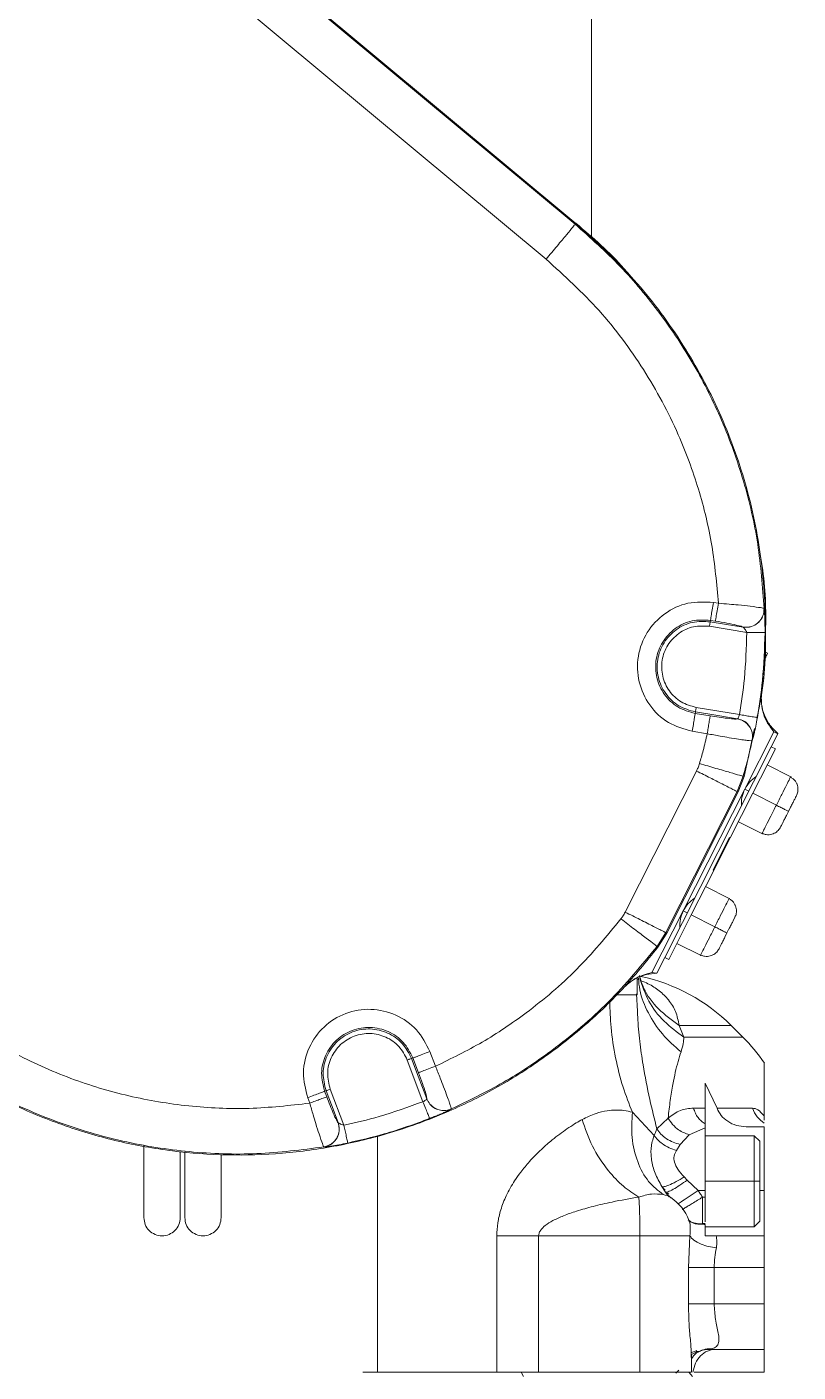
# Model space of a CAD drawing. Header units: millimetres. Extents: x 169 to 14583, y -399 to 10804.
# Drawn here: x 3087.2 to 3172, y 2599 to 2747 of the extents above; entities that cross this region are included whole.
import ezdxf

# ---------------------------------------------------------------- set-up
doc = ezdxf.new("R2010")
doc.units = ezdxf.units.MM
doc.header["$LTSCALE"] = 35

msp = doc.modelspace()

# ---------------------------------------------------------------- linework, layer by layer
at = {"color": 7, "linetype": 'Continuous', "lineweight": 18}
for p, q in [((3149.313, 2723.768), (3149.313, 2838.564)), ((3012.37, 2838.087), (3147.585, 2725.384)), ((3104.676, 2760.991), (3147.507, 2725.291)), ((3102.082, 2756.647), (3144.307, 2721.452)), ((3147.585, 2725.384), (3147.507, 2725.291)), ((3162.711, 2683.671), (3163.255, 2683.582)), ((3168.289, 2682.992), (3168.321, 2682.76)), ((3162.388, 2681.7), (3162.362, 2681.538)), ((3162.931, 2681.611), (3162.388, 2681.7)), ((3166.39, 2680.371), (3162.281, 2681.045)), ((3168.678, 2678.084), (3168.296, 2678.277)), ((3167.982, 2673.029), (3167.983, 2673.228)), ((3160.736, 2671.621), (3160.709, 2671.459)), ((3160.709, 2671.459), (3162.355, 2671.189)), ((3165.578, 2671.333), (3160.817, 2672.113)), ((3162.032, 2669.218), (3160.386, 2669.488)), ((3167.238, 2669.785), (3166.094, 2664.499)), ((3166.154, 2663.113), (3169.356, 2669.447)), ((3167.285, 2669.639), (3167.293, 2669.679)), ((3169.356, 2669.447), (3169.79, 2669.199)), ((3169.081, 2667.796), (3169.79, 2669.199)), ((3157.354, 2644.591), (3169.081, 2667.796)), ((3167.047, 2662.662), (3169.528, 2667.571)), ((3169.081, 2667.796), (3169.528, 2667.571)), ((3160.857, 2665.118), (3153.009, 2649.59)), ((3171.214, 2664.478), (3168.626, 2665.786)), ((3165.978, 2664.533), (3165.318, 2662.864)), ((3166.094, 2664.499), (3165.426, 2662.809)), ((3165.978, 2664.533), (3166.094, 2664.499)), ((3165.318, 2662.864), (3157.47, 2647.335)), ((3165.426, 2662.809), (3157.577, 2647.28)), ((3159.389, 2649.726), (3166.154, 2663.113)), ((3164.566, 2657.753), (3167.047, 2662.662)), ((3165.426, 2662.809), (3165.318, 2662.864)), ((3166.601, 2662.888), (3166.154, 2663.113)), ((3169.635, 2661.354), (3167.047, 2662.662)), ((3170.971, 2660.679), (3170.741, 2660.235)), ((3170.741, 2660.235), (3170.971, 2660.679)), ((3170.971, 2660.679), (3171.192, 2661.128)), ((3171.192, 2661.128), (3171.199, 2661.124)), ((3165.468, 2659.538), (3168.056, 2658.23)), ((3170.1, 2658.949), (3170.297, 2659.339)), ((3170.748, 2660.231), (3170.741, 2660.235)), ((3162.673, 2654.229), (3164.477, 2657.798)), ((3164.566, 2657.753), (3162.762, 2654.183)), ((3164.477, 2657.798), (3164.566, 2657.753)), ((3160.281, 2649.275), (3162.762, 2654.183)), ((3162.762, 2654.183), (3162.673, 2654.229)), ((3164.448, 2651.09), (3161.86, 2652.398)), ((3155.953, 2642.928), (3159.389, 2649.726)), ((3157.8, 2644.366), (3160.281, 2649.275)), ((3159.389, 2649.726), (3159.835, 2649.5)), ((3160.281, 2649.275), (3162.869, 2647.967)), ((3164.885, 2648.629), (3165.081, 2649.018)), ((3157.47, 2647.335), (3156.517, 2645.813)), ((3157.577, 2647.28), (3156.613, 2645.74)), ((3157.577, 2647.28), (3157.47, 2647.335)), ((3164.205, 2647.292), (3163.975, 2646.848)), ((3163.975, 2646.848), (3164.205, 2647.292)), ((3164.205, 2647.292), (3164.426, 2647.74)), ((3164.426, 2647.74), (3164.434, 2647.736)), ((3156.613, 2645.74), (3156.517, 2645.813)), ((3158.702, 2646.151), (3161.291, 2644.843)), ((3163.982, 2646.844), (3163.975, 2646.848)), ((3156.493, 2642.887), (3157.354, 2644.591)), ((3157.8, 2644.366), (3157.354, 2644.591)), ((3155.953, 2642.928), (3156.493, 2642.887)), ((3152.707, 2641.125), (3152.907, 2641.318)), ((3154.313, 2642.36), (3154.313, 2640.491)), ((3154.331, 2642.207), (3154.432, 2642.164)), ((3154.221, 2640.491), (3154.313, 2640.491)), ((3154.354, 2638.693), (3154.268, 2640.577)), ((3159.454, 2635.821), (3158.933, 2637.106)), ((3165.955, 2635.821), (3164.663, 2637.113)), ((3131.526, 2634.243), (3132.138, 2632.624)), ((3130.766, 2628.725), (3129.037, 2633.303)), ((3129.658, 2633.537), (3129.504, 2633.479)), ((3130.269, 2631.918), (3129.658, 2633.537)), ((3120.103, 2629.929), (3119.949, 2629.871)), ((3119.949, 2629.871), (3120.178, 2629.266)), ((3122.072, 2626.127), (3120.57, 2630.105)), ((3163.112, 2628.013), (3161.813, 2630.751)), ((3161.813, 2630.751), (3161.813, 2628.013)), ((3118.309, 2628.56), (3118.081, 2629.165)), ((3131.492, 2626.862), (3131.473, 2626.911)), ((3156.181, 2625.001), (3153.794, 2627.561)), ((3157.737, 2626.928), (3156.485, 2625.738)), ((3125.766, 2598.964), (3125.766, 2624.944)), ((3159.051, 2624.019), (3160.052, 2625.09)), ((3160.052, 2625.09), (3161.813, 2625.848)), ((3161.813, 2626.269), (3161.813, 2625.848)), ((3167.245, 2624.964), (3161.813, 2624.964)), ((3168.313, 2625.964), (3166.311, 2625.964)), ((3167.813, 2624.363), (3167.209, 2624.967)), ((3168.313, 2618.964), (3168.313, 2625.964)), ((3100.063, 2623.873), (3100.063, 2615.964)), ((3159.051, 2624.019), (3158.639, 2623.37)), ((3104.063, 2615.964), (3104.063, 2623.247)), ((3104.563, 2623.211), (3104.563, 2615.964)), ((3108.563, 2615.964), (3108.563, 2622.897)), ((3157.047, 2619.375), (3157.456, 2618.771)), ((3157.047, 2619.375), (3157.408, 2618.972)), ((3159.835, 2620.096), (3159.486, 2620.443)), ((3161.02, 2618.964), (3159.835, 2620.096)), ((3167.213, 2619.964), (3161.813, 2619.964)), ((3167.813, 2619.964), (3167.213, 2619.964)), ((3157.456, 2618.771), (3157.843, 2618.259)), ((3157.818, 2618.292), (3157.456, 2618.771)), ((3158.032, 2618.16), (3157.517, 2618.627)), ((3157.642, 2618.711), (3157.796, 2618.539)), ((3161.813, 2618.964), (3161.02, 2618.964)), ((3161.813, 2618.21), (3161.509, 2618.21)), ((3161.813, 2618.21), (3161.813, 2618.964)), ((3168.313, 2618.964), (3167.813, 2618.964)), ((3161.509, 2615.305), (3161.813, 2615.305)), ((3161.813, 2614.964), (3167.245, 2614.964)), ((3167.209, 2614.96), (3167.813, 2615.564)), ((3138.887, 2613.964), (3138.887, 2598.964)), ((3143.485, 2613.964), (3143.485, 2598.964)), ((3143.485, 2613.964), (3154.627, 2613.964)), ((3154.627, 2598.964), (3154.627, 2613.964)), ((3160.132, 2613.964), (3159.97, 2610.464)), ((3168.313, 2613.964), (3163.003, 2613.964)), ((3159.97, 2610.464), (3159.97, 2606.464)), ((3162.798, 2606.464), (3162.798, 2610.464)), ((3168.313, 2610.464), (3162.798, 2610.464)), ((3168.313, 2606.464), (3168.313, 2610.464)), ((3168.313, 2606.464), (3162.798, 2606.464)), ((3160.359, 2600.925), (3160.959, 2601.228)), ((3161.48, 2601.383), (3162.007, 2601.464)), ((3161.982, 2601.464), (3161.738, 2601.464)), ((3162.427, 2601.512), (3162.007, 2601.464)), ((3168.313, 2601.464), (3162.007, 2601.464)), ((3160.295, 2600.164), (3160.275, 2600.938)), ((3160.295, 2598.964), (3160.295, 2600.938)), ((3125.766, 2598.964), (3124.137, 2598.964)), ((3141.554, 2598.964), (3141.832, 2598.464)), ((3143.485, 2598.964), (3154.627, 2598.964)), ((3158.596, 2598.864), (3158.898, 2599.165))]:
    msp.add_line(p, q, dxfattribs=at)
at = {"color": 7, "linetype": 'Continuous', "lineweight": 18, "flags": 128}
for points in [[(3168.283, 2683.004), (3168.287, 2682.997), (3168.289, 2682.992)], [(3165.968, 2680.946), (3163.949, 2681.278), (3162.362, 2681.538)], [(3165.962, 2680.959), (3165.966, 2680.952), (3165.968, 2680.946)], [(3165.36, 2670.862), (3162.771, 2671.287), (3160.736, 2671.621)], [(3165.36, 2670.862), (3165.356, 2670.857), (3165.352, 2670.852)], [(3166.99, 2668.464), (3166.986, 2668.458), (3166.982, 2668.453)], [(3131.182, 2629.036), (3130.243, 2631.524), (3129.504, 2633.479)], [(3121.427, 2626.421), (3120.686, 2628.385), (3120.103, 2629.929)], [(3131.191, 2629.045), (3131.186, 2629.04), (3131.182, 2629.036)], [(3133.868, 2627.922), (3133.863, 2627.917), (3133.859, 2627.913)], [(3121.427, 2626.421), (3121.42, 2626.423), (3121.414, 2626.425)], [(3119.885, 2623.743), (3119.877, 2623.745), (3119.871, 2623.747)], [(3160.884, 2601.339), (3160.707, 2601.281), (3160.245, 2601.066)], [(3160.009, 2598.964), (3160.242, 2598.684), (3160.425, 2598.464)]]:
    msp.add_lwpolyline(points, dxfattribs=at)
at = {"color": 7, "linetype": 'Continuous', "lineweight": 18}
for centre, radius, start, end in [((3170.537, 2663.139), 1.5, 59.36602, 63.18857), ((3168.733, 2659.569), 1.5, 243.18857, 247.01112), ((3163.771, 2649.752), 1.5, 59.36602, 63.18857), ((3161.967, 2646.182), 1.5, 243.18857, 247.01112), ((3150.529, 2622.964), 20, 45, 77.89717), ((3151.813, 2621.679), 20, 34.37377, 45), ((3155.313, 2613.964), 5, 19.97853, 57.17869)]:
    msp.add_arc(centre, radius, start, end, dxfattribs=at)
for points in [[(3147.507, 2725.291), (3147.45, 2725.223), (3147.336, 2725.085), (3146.592, 2724.192), (3145.545, 2722.937), (3144.72, 2721.947), (3144.307, 2721.452)], [(3160.709, 2671.459), (3160.052, 2671.645), (3158.736, 2672.019), (3157.226, 2673.483), (3156.365, 2675.362), (3156.295, 2677.441), (3157.025, 2679.388), (3158.441, 2680.894), (3160.34, 2681.798), (3161.705, 2681.733), (3162.388, 2681.7)], [(3168.389, 2680.354), (3168.354, 2680.355), (3168.282, 2680.355), (3167.817, 2680.359), (3167.163, 2680.365), (3166.648, 2680.369), (3166.39, 2680.371)], [(3160.386, 2669.488), (3160.427, 2669.738), (3160.509, 2670.238), (3160.614, 2670.876), (3160.689, 2671.336), (3160.702, 2671.418), (3160.709, 2671.459)], [(3161.183, 2665.942), (3161.801, 2665.76), (3163.037, 2665.397), (3164.606, 2664.937), (3165.721, 2664.609), (3165.892, 2664.559), (3165.978, 2664.533)], [(3171.214, 2664.478), (3171.19, 2664.431), (3171.143, 2664.337), (3170.778, 2663.615), (3170.256, 2662.582), (3169.842, 2661.763), (3169.635, 2661.354)], [(3169.635, 2661.354), (3169.428, 2660.945), (3169.015, 2660.126), (3168.493, 2659.094), (3168.128, 2658.371), (3168.08, 2658.277), (3168.056, 2658.23)], [(3169.635, 2661.354), (3169.803, 2661.269), (3170.139, 2661.099), (3170.569, 2660.882), (3170.882, 2660.724), (3170.941, 2660.694), (3170.971, 2660.679)], [(3162.869, 2647.967), (3163.076, 2648.376), (3163.49, 2649.195), (3164.012, 2650.227), (3164.377, 2650.949), (3164.424, 2651.043), (3164.448, 2651.09)], [(3156.517, 2645.813), (3156.446, 2645.867), (3156.304, 2645.975), (3155.379, 2646.679), (3154.077, 2647.669), (3153.052, 2648.449), (3152.539, 2648.839)], [(3161.291, 2644.843), (3161.314, 2644.89), (3161.362, 2644.984), (3161.727, 2645.706), (3162.249, 2646.739), (3162.662, 2647.557), (3162.869, 2647.967)], [(3164.205, 2647.292), (3164.175, 2647.306), (3164.116, 2647.336), (3163.803, 2647.495), (3163.373, 2647.712), (3163.037, 2647.882), (3162.869, 2647.967)], [(3156.613, 2645.74), (3155.341, 2644.167), (3152.796, 2641.023), (3148.38, 2636.844), (3143.586, 2633.119), (3138.421, 2629.922), (3132.952, 2627.281), (3127.237, 2625.225), (3121.338, 2623.777), (3115.32, 2622.953), (3109.25, 2622.762), (3103.192, 2623.205), (3097.214, 2624.279), (3091.381, 2625.971), (3085.755, 2628.261), (3080.407, 2631.135), (3075.356, 2634.518), (3072.322, 2637.194), (3070.805, 2638.532)], [(3119.949, 2629.871), (3119.782, 2630.533), (3119.449, 2631.859), (3119.961, 2633.899), (3121.158, 2635.585), (3122.923, 2636.684), (3124.974, 2637.026), (3126.987, 2636.552), (3128.719, 2635.36), (3129.345, 2634.145), (3129.658, 2633.537)], [(3118.081, 2629.165), (3118.318, 2629.254), (3118.792, 2629.433), (3119.397, 2629.662), (3119.834, 2629.827), (3119.911, 2629.856), (3119.949, 2629.871)], [(3160.522, 2628.013), (3160.584, 2627.829), (3160.708, 2627.46), (3161.008, 2626.976), (3161.373, 2626.561), (3161.666, 2626.366), (3161.813, 2626.269)], [(3167.018, 2628.013), (3166.449, 2628.013), (3165.311, 2628.013), (3163.845, 2628.013), (3163.112, 2628.013)], [(3168.313, 2626.35), (3168.024, 2626.563), (3167.446, 2626.99), (3167.16, 2627.672), (3167.018, 2628.013)], [(3161.509, 2615.305), (3161.509, 2615.418), (3161.509, 2615.644), (3161.509, 2616.343), (3161.509, 2617.22), (3161.509, 2617.88), (3161.509, 2618.21)], [(3160.46, 2598.964), (3160.538, 2599.304), (3160.694, 2599.984), (3161.279, 2600.797), (3162.043, 2601.356), (3162.627, 2601.428), (3162.919, 2601.464)], [(3138.887, 2598.964), (3136.781, 2598.964), (3132.57, 2598.964), (3128.034, 2598.964), (3125.766, 2598.964)]]:
    msp.add_open_spline(points, degree=3, dxfattribs=at)
for points, knots in [([(3147.507, 2725.291), (3149.198, 2723.782), (3152.578, 2720.765), (3156.933, 2715.524), (3160.683, 2709.851), (3163.785, 2703.67), (3166.146, 2697.061), (3167.765, 2690.107), (3168.11, 2685.372), (3168.283, 2683.004)], [0, 0, 0, 0, 0.1400035, 0.2800069, 0.4200104, 0.5600138, 0.7066759, 0.8533379, 1, 1, 1, 1]), ([(3147.585, 2725.384), (3149.665, 2723.497), (3153.826, 2719.722), (3158.945, 2712.989), (3163.102, 2705.648), (3166.128, 2697.767), (3168.013, 2689.53), (3168.585, 2681.128), (3168.383, 2674.855), (3167.621, 2671.521), (3167.484, 2670.922)], [0, 0, 0, 0, 0.1385253, 0.27705059, 0.41557589, 0.55410118, 0.69262648, 0.83115177, 0.96967707, 1, 1, 1, 1]), ([(3153.343, 2719.829), (3153.186, 2720.022), (3151.502, 2722.094), (3149.452, 2723.825), (3147.593, 2725.395)], [0, 0, 0, 0, 0.0932094, 1, 1, 1, 1]), ([(3144.307, 2721.452), (3146.311, 2719.623), (3150.32, 2715.964), (3155.179, 2709.394), (3158.773, 2702.73), (3161.172, 2696.176), (3162.698, 2689.951), (3163.069, 2685.705), (3163.255, 2683.582)], [0, 0, 0, 0, 0.18663376, 0.37327436, 0.55990608, 0.70660311, 0.85330443, 1, 1, 1, 1]), ([(3168.011, 2673.651), (3168.208, 2676.063), (3168.6, 2680.876), (3168.413, 2686.043), (3167.891, 2688.699), (3167.834, 2688.989)], [0, 0, 0, 0, 0.4720872, 0.9423301, 1, 1, 1, 1]), ([(3160.386, 2669.488), (3159.475, 2669.747), (3157.654, 2670.265), (3155.562, 2672.291), (3154.37, 2674.894), (3154.272, 2677.772), (3155.284, 2680.469), (3157.245, 2682.554), (3159.874, 2683.807), (3161.765, 2683.716), (3162.711, 2683.671)], [0, 0, 0, 0, 0.1250107, 0.2499991, 0.3749978, 0.4999963, 0.6249936, 0.7499936, 0.8749441, 1, 1, 1, 1]), ([(3162.711, 2683.671), (3162.666, 2683.391), (3162.574, 2682.831), (3162.469, 2682.194), (3162.405, 2681.798), (3162.394, 2681.733), (3162.388, 2681.7)], [0, 0, 0, 0, 0.27964384, 0.55928783, 0.77964414, 1, 1, 1, 1]), ([(3163.255, 2683.582), (3163.208, 2683.3), (3163.114, 2682.725), (3163.008, 2682.078), (3162.946, 2681.7), (3162.936, 2681.639), (3162.931, 2681.611)], [0, 0, 0, 0, 0.2811991, 0.5750048, 0.7974723, 1, 1, 1, 1]), ([(3163.255, 2683.582), (3163.655, 2683.549), (3164.406, 2683.487), (3165.633, 2683.375), (3166.925, 2683.235), (3168.024, 2683.091), (3168.199, 2683.032), (3168.283, 2683.004)], [0, 0, 0, 0, 0.1556181, 0.2915614, 0.5035272, 0.7614661, 1, 1, 1, 1]), ([(3168.283, 2683.004), (3168.272, 2682.799), (3168.249, 2682.369), (3167.949, 2681.757), (3167.429, 2681.237), (3166.722, 2680.918), (3166.207, 2680.945), (3165.962, 2680.959)], [0, 0, 0, 0, 0.1741068, 0.36537497, 0.56456507, 0.79310934, 1, 1, 1, 1]), ([(3168.289, 2682.992), (3168.278, 2682.787), (3168.255, 2682.356), (3167.955, 2681.745), (3167.435, 2681.225), (3166.728, 2680.905), (3166.213, 2680.933), (3165.968, 2680.946)], [0, 0, 0, 0, 0.1741096, 0.3653764, 0.5645632, 0.7931055, 1, 1, 1, 1]), ([(3168.321, 2682.76), (3168.333, 2682.59), (3168.359, 2682.242), (3168.39, 2681.363), (3168.389, 2680.693), (3168.389, 2680.354)], [0, 0, 0, 0, 0.3211209, 0.6564823, 1, 1, 1, 1]), ([(3160.736, 2671.621), (3160.099, 2671.801), (3158.825, 2672.163), (3157.363, 2673.581), (3156.529, 2675.401), (3156.461, 2677.413), (3157.168, 2679.299), (3158.54, 2680.757), (3160.378, 2681.633), (3161.701, 2681.57), (3162.362, 2681.538)], [0, 0, 0, 0, 0.125, 0.25, 0.3750001, 0.5, 0.6249999, 0.75, 0.875, 1, 1, 1, 1]), ([(3162.362, 2681.538), (3162.36, 2681.525), (3162.356, 2681.501), (3162.334, 2681.369), (3162.308, 2681.21), (3162.29, 2681.1), (3162.281, 2681.045)], [0, 0, 0, 0, 0.2796418, 0.5592872, 0.7796436, 1, 1, 1, 1]), ([(3162.931, 2681.611), (3163.366, 2681.537), (3164.235, 2681.388), (3165.221, 2681.186), (3165.829, 2681.035), (3165.918, 2680.984), (3165.962, 2680.959)], [0, 0, 0, 0, 0.2805447, 0.5605812, 0.7805721, 1, 1, 1, 1]), ([(3162.281, 2681.045), (3161.685, 2681.073), (3160.495, 2681.13), (3158.838, 2680.342), (3157.604, 2679.028), (3156.966, 2677.331), (3157.029, 2675.518), (3157.778, 2673.879), (3159.096, 2672.603), (3160.243, 2672.276), (3160.817, 2672.113)], [0, 0, 0, 0, 0.1250138, 0.2499976, 0.3749934, 0.4999935, 0.6249893, 0.7499895, 0.8749111, 1, 1, 1, 1]), ([(3166.39, 2680.371), (3166.337, 2678.675), (3166.242, 2675.645), (3165.781, 2672.65), (3165.578, 2671.333)], [0, 0, 0, 0, 0.5599676, 1, 1, 1, 1]), ([(3165.968, 2680.946), (3165.981, 2680.937), (3166.006, 2680.918), (3166.081, 2680.834), (3166.175, 2680.713), (3166.284, 2680.557), (3166.355, 2680.433), (3166.39, 2680.371)], [0, 0, 0, 0, 0.16458632, 0.34333587, 0.53500194, 0.76878802, 1, 1, 1, 1]), ([(3168.389, 2680.354), (3168.334, 2678.597), (3168.237, 2675.459), (3167.758, 2672.358), (3167.548, 2670.993)], [0, 0, 0, 0, 0.5599675, 1, 1, 1, 1]), ([(3168.671, 2678.069), (3168.671, 2678.07), (3168.7, 2678.127), (3168.612, 2677.952), (3168.419, 2677.57), (3168.323, 2677.381)], [0, 0, 0, 0, 0.0006438, 0.5053258, 1, 1, 1, 1]), ([(3169.356, 2669.447), (3169.113, 2669.753), (3168.635, 2670.357), (3168.185, 2671.418), (3167.942, 2672.529), (3167.988, 2673.277), (3168.011, 2673.651)], [0, 0, 0, 0, 0.2567113, 0.5068201, 0.753544, 1, 1, 1, 1]), ([(3169.812, 2669.241), (3169.51, 2669.526), (3168.898, 2670.104), (3168.302, 2671.233), (3167.995, 2672.24), (3168.014, 2672.848), (3168.02, 2673.029)], [0, 0, 0, 0, 0.2852833, 0.5798818, 0.8745095, 1, 1, 1, 1]), ([(3160.817, 2672.113), (3160.805, 2672.043), (3160.782, 2671.903), (3160.756, 2671.744), (3160.74, 2671.645), (3160.737, 2671.629), (3160.736, 2671.621)], [0, 0, 0, 0, 0.2796422, 0.5592876, 0.7796439, 1, 1, 1, 1]), ([(3162.355, 2671.189), (3162.348, 2671.143), (3162.332, 2671.048), (3162.246, 2670.522), (3162.14, 2669.874), (3162.067, 2669.432), (3162.032, 2669.218)], [0, 0, 0, 0, 0.26671646, 0.55694321, 0.78552472, 1, 1, 1, 1]), ([(3165.352, 2670.852), (3165.282, 2670.841), (3165.142, 2670.818), (3164.337, 2670.899), (3163.366, 2671.028), (3162.692, 2671.135), (3162.355, 2671.189)], [0, 0, 0, 0, 0.2795779, 0.5592421, 0.7796366, 1, 1, 1, 1]), ([(3165.352, 2670.852), (3165.538, 2670.806), (3165.923, 2670.709), (3166.43, 2670.348), (3166.837, 2669.818), (3167.063, 2669.149), (3167.008, 2668.679), (3166.982, 2668.453)], [0, 0, 0, 0, 0.17613956, 0.36671089, 0.56380157, 0.79098016, 1, 1, 1, 1]), ([(3165.352, 2670.852), (3165.537, 2670.805), (3165.921, 2670.707), (3166.418, 2670.369), (3166.639, 2670.041), (3166.744, 2669.884)], [0, 0, 0, 0, 0.3254865, 0.6776414, 1, 1, 1, 1]), ([(3165.578, 2671.333), (3165.56, 2671.264), (3165.525, 2671.125), (3165.453, 2670.975), (3165.393, 2670.883), (3165.371, 2670.869), (3165.36, 2670.862)], [0, 0, 0, 0, 0.274659, 0.5550148, 0.7780614, 1, 1, 1, 1]), ([(3166.99, 2668.464), (3167.015, 2668.653), (3167.067, 2669.046), (3166.919, 2669.65), (3166.575, 2670.223), (3166.037, 2670.68), (3165.58, 2670.803), (3165.36, 2670.862)], [0, 0, 0, 0, 0.1761487, 0.3667231, 0.5638117, 0.7909847, 1, 1, 1, 1]), ([(3166.743, 2669.879), (3166.688, 2669.981), (3166.517, 2670.299), (3166.032, 2670.677), (3165.578, 2670.802), (3165.36, 2670.862)], [0, 0, 0, 0, 0.1971822, 0.615301, 1, 1, 1, 1]), ([(3167.49, 2671.003), (3167.458, 2671.008), (3167.377, 2671.022), (3166.878, 2671.108), (3166.229, 2671.22), (3165.789, 2671.296), (3165.578, 2671.333)], [0, 0, 0, 0, 0.2093204, 0.5278748, 0.7736181, 1, 1, 1, 1]), ([(3167.548, 2670.993), (3167.489, 2670.665), (3167.371, 2670.015), (3167.192, 2669.195), (3167.048, 2668.612), (3167.009, 2668.513), (3166.99, 2668.464)], [0, 0, 0, 0, 0.2575939, 0.5120904, 0.7591235, 1, 1, 1, 1]), ([(3162.032, 2669.218), (3161.887, 2668.603), (3161.63, 2667.504), (3161.319, 2666.419), (3161.183, 2665.942)], [0, 0, 0, 0, 0.559995, 1, 1, 1, 1]), ([(3166.982, 2668.453), (3166.91, 2668.448), (3166.794, 2668.439), (3166.193, 2668.512), (3165.469, 2668.618), (3164.528, 2668.771), (3163.356, 2668.974), (3162.517, 2669.129), (3162.032, 2669.218)], [0, 0, 0, 0, 0.2199712, 0.3525517, 0.4999076, 0.6690674, 0.8089306, 1, 1, 1, 1]), ([(3166.982, 2668.453), (3166.813, 2667.717), (3166.512, 2666.402), (3166.141, 2665.104), (3165.978, 2664.533)], [0, 0, 0, 0, 0.5599939, 1, 1, 1, 1]), ([(3169.79, 2669.199), (3169.797, 2669.213), (3169.809, 2669.237), (3169.811, 2669.24), (3169.812, 2669.241)], [0, 0, 0, 0, 0.5646404, 1, 1, 1, 1]), ([(3161.183, 2665.942), (3161.132, 2665.784), (3161.041, 2665.502), (3160.913, 2665.236), (3160.857, 2665.118)], [0, 0, 0, 0, 0.5599592, 1, 1, 1, 1]), ([(3165.318, 2662.864), (3165.219, 2662.913), (3165.023, 2663.013), (3163.828, 2663.617), (3162.375, 2664.351), (3161.363, 2664.863), (3160.857, 2665.118)], [0, 0, 0, 0, 0.2796316, 0.5592632, 0.7796316, 1, 1, 1, 1]), ([(3166.154, 2663.113), (3166.327, 2663.397), (3166.674, 2663.967), (3167.167, 2664.32), (3167.414, 2664.496)], [0, 0, 0, 0, 0.4994532, 1, 1, 1, 1]), ([(3171.847, 2662.406), (3171.905, 2662.548), (3172.029, 2662.855), (3172.023, 2663.295), (3171.923, 2663.661), (3171.779, 2663.94), (3171.57, 2664.202), (3171.382, 2664.331), (3171.285, 2664.398)], [0, 0, 0, 0, 0.2009025, 0.4340326, 0.5632108, 0.7005363, 0.8460916, 1, 1, 1, 1]), ([(3165.788, 2661.279), (3165.784, 2661.583), (3165.775, 2662.189), (3166.028, 2662.806), (3166.154, 2663.113)], [0, 0, 0, 0, 0.501207, 1, 1, 1, 1]), ([(3171.199, 2661.124), (3171.275, 2661.274), (3171.427, 2661.574), (3171.616, 2661.948), (3171.768, 2662.249), (3171.821, 2662.353), (3171.847, 2662.406)], [0, 0, 0, 0, 0.2498418, 0.5, 0.7501582, 1, 1, 1, 1]), ([(3170.1, 2658.949), (3170.127, 2659.001), (3170.18, 2659.106), (3170.332, 2659.407), (3170.521, 2659.781), (3170.673, 2660.081), (3170.748, 2660.231)], [0, 0, 0, 0, 0.2498418, 0.5, 0.7501582, 1, 1, 1, 1]), ([(3168.163, 2658.22), (3168.274, 2658.182), (3168.49, 2658.108), (3168.824, 2658.094), (3169.135, 2658.144), (3169.489, 2658.28), (3169.847, 2658.537), (3170.02, 2658.819), (3170.1, 2658.949)], [0, 0, 0, 0, 0.15390842, 0.29946365, 0.43678924, 0.56596737, 0.79909753, 1, 1, 1, 1]), ([(3159.389, 2649.726), (3159.561, 2650.01), (3159.908, 2650.579), (3160.401, 2650.932), (3160.648, 2651.109)], [0, 0, 0, 0, 0.4994512, 1, 1, 1, 1]), ([(3165.081, 2649.018), (3165.139, 2649.16), (3165.263, 2649.467), (3165.257, 2649.907), (3165.157, 2650.274), (3165.013, 2650.553), (3164.804, 2650.814), (3164.616, 2650.944), (3164.52, 2651.01)], [0, 0, 0, 0, 0.2009025, 0.4340326, 0.5632108, 0.7005363, 0.8460916, 1, 1, 1, 1]), ([(3152.539, 2648.839), (3150.971, 2646.943), (3147.837, 2643.151), (3142.586, 2638.719), (3137.346, 2635.168), (3133.874, 2633.472), (3132.138, 2632.624)], [0, 0, 0, 0, 0.2799527, 0.5599275, 0.7799683, 1, 1, 1, 1]), ([(3153.009, 2649.59), (3152.93, 2649.444), (3152.79, 2649.183), (3152.615, 2648.944), (3152.539, 2648.839)], [0, 0, 0, 0, 0.5599592, 1, 1, 1, 1]), ([(3157.47, 2647.335), (3157.397, 2647.372), (3157.286, 2647.428), (3156.721, 2647.714), (3156.145, 2648.005), (3155.436, 2648.362), (3154.411, 2648.881), (3153.561, 2649.31), (3153.009, 2649.59)], [0, 0, 0, 0, 0.2398153, 0.3685907, 0.5, 0.6314093, 0.7601847, 1, 1, 1, 1]), ([(3159.022, 2647.891), (3159.018, 2648.195), (3159.009, 2648.802), (3159.262, 2649.418), (3159.389, 2649.726)], [0, 0, 0, 0, 0.5012091, 1, 1, 1, 1]), ([(3164.434, 2647.736), (3164.509, 2647.886), (3164.661, 2648.186), (3164.85, 2648.56), (3165.002, 2648.861), (3165.055, 2648.966), (3165.081, 2649.018)], [0, 0, 0, 0, 0.2498418, 0.5, 0.7501582, 1, 1, 1, 1]), ([(3156.517, 2645.813), (3154.781, 2643.712), (3151.309, 2639.511), (3145.481, 2634.611), (3139.655, 2630.706), (3135.797, 2628.85), (3133.868, 2627.922)], [0, 0, 0, 0, 0.2799608, 0.5599217, 0.7799608, 1, 1, 1, 1]), ([(3163.335, 2645.562), (3163.361, 2645.614), (3163.414, 2645.719), (3163.566, 2646.02), (3163.755, 2646.394), (3163.907, 2646.694), (3163.982, 2646.844)], [0, 0, 0, 0, 0.2498418, 0.5, 0.7501582, 1, 1, 1, 1]), ([(3161.398, 2644.833), (3161.508, 2644.795), (3161.724, 2644.72), (3162.059, 2644.706), (3162.369, 2644.756), (3162.723, 2644.893), (3163.081, 2645.149), (3163.254, 2645.431), (3163.335, 2645.562)], [0, 0, 0, 0, 0.15390842, 0.29946365, 0.43678924, 0.56596737, 0.79909753, 1, 1, 1, 1]), ([(3152.907, 2641.318), (3153.342, 2641.71), (3154.222, 2642.501), (3155.372, 2642.785), (3155.953, 2642.928)], [0, 0, 0, 0, 0.4942275, 1, 1, 1, 1]), ([(3153.906, 2642.147), (3153.952, 2642.174), (3154.096, 2642.26), (3154.555, 2642.484), (3155.373, 2642.781), (3156.109, 2642.831), (3156.502, 2642.858)], [0, 0, 0, 0, 0.0746566, 0.2349209, 0.5909269, 1, 1, 1, 1]), ([(3156.475, 2642.851), (3156.475, 2642.853), (3156.477, 2642.856), (3156.488, 2642.878), (3156.493, 2642.887)], [0, 0, 0, 0, 0.5550797, 1, 1, 1, 1]), ([(3118.309, 2628.56), (3116.096, 2628.311), (3111.671, 2627.814), (3104.98, 2628.134), (3098.384, 2629.226), (3091.875, 2631.188), (3085.591, 2634.033), (3079.594, 2637.683), (3076.069, 2640.739), (3074.306, 2642.268)], [0, 0, 0, 0, 0.14000098, 0.28000939, 0.42001362, 0.56001499, 0.70667531, 0.85334178, 1, 1, 1, 1]), ([(3152.907, 2641.318), (3152.89, 2641.3), (3152.866, 2641.275), (3152.862, 2641.27), (3152.861, 2641.269)], [0, 0, 0, 0, 0.7484358, 1, 1, 1, 1]), ([(3154.464, 2642.32), (3154.501, 2641.887), (3154.612, 2640.569), (3155.486, 2638.462), (3156.98, 2636.112), (3158.429, 2634.834), (3159.148, 2634.2)], [0, 0, 0, 0, 0.1405702, 0.4270685, 0.7156181, 1, 1, 1, 1]), ([(3154.574, 2642.611), (3154.709, 2642.144), (3155.102, 2640.783), (3156.593, 2638.862), (3158.152, 2637.692), (3158.933, 2637.106)], [0, 0, 0, 0, 0.2068157, 0.6027877, 1, 1, 1, 1]), ([(3154.637, 2642.267), (3154.912, 2641.423), (3155.471, 2639.712), (3157.19, 2637.523), (3158.706, 2636.383), (3159.454, 2635.821)], [0, 0, 0, 0, 0.3298185, 0.6694711, 1, 1, 1, 1]), ([(3154.773, 2642.021), (3155.027, 2641.921), (3155.802, 2641.614), (3156.83, 2640.912), (3157.875, 2639.895), (3158.651, 2638.618), (3158.836, 2637.628), (3158.933, 2637.106)], [0, 0, 0, 0, 0.09193567, 0.28114347, 0.49439347, 0.73348182, 1, 1, 1, 1]), ([(3151.305, 2639.773), (3151.335, 2638.813), (3151.399, 2636.709), (3151.909, 2633.534), (3152.689, 2630.376), (3153.436, 2628.474), (3153.794, 2627.561)], [0, 0, 0, 0, 0.2236414, 0.4901237, 0.7552998, 1, 1, 1, 1]), ([(3152.05, 2640.491), (3152.225, 2640.491), (3152.845, 2640.491), (3153.558, 2640.491), (3154.125, 2640.491), (3154.196, 2640.491), (3154.221, 2640.491)], [0, 0, 0, 0, 0.1347933, 0.4756033, 0.8164134, 1, 1, 1, 1]), ([(3119.871, 2623.747), (3117.414, 2623.435), (3112.501, 2622.811), (3105.056, 2623.08), (3097.712, 2624.232), (3090.458, 2626.362), (3083.449, 2629.482), (3076.769, 2633.523), (3072.848, 2636.921), (3070.888, 2638.621)], [0, 0, 0, 0, 0.1400041, 0.2800082, 0.4200124, 0.5600165, 0.7066777, 0.8533388, 1, 1, 1, 1]), ([(3118.081, 2629.165), (3117.85, 2630.083), (3117.388, 2631.919), (3118.096, 2634.744), (3119.755, 2637.078), (3122.199, 2638.602), (3125.04, 2639.074), (3127.826, 2638.419), (3130.226, 2636.768), (3131.093, 2635.085), (3131.526, 2634.243)], [0, 0, 0, 0, 0.1250085, 0.2499981, 0.3749941, 0.4999954, 0.6249912, 0.7499937, 0.8749497, 1, 1, 1, 1]), ([(3154.363, 2638.75), (3154.368, 2638.519), (3154.395, 2637.396), (3154.592, 2635.403), (3155.01, 2632.37), (3155.651, 2629.145), (3156.221, 2626.815), (3156.485, 2625.738)], [0, 0, 0, 0, 0.0536499, 0.2600488, 0.4563677, 0.7488735, 1, 1, 1, 1]), ([(3120.103, 2629.929), (3119.941, 2630.57), (3119.618, 2631.854), (3120.114, 2633.83), (3121.273, 2635.462), (3122.982, 2636.527), (3124.969, 2636.858), (3126.918, 2636.399), (3128.595, 2635.245), (3129.201, 2634.068), (3129.504, 2633.479)], [0, 0, 0, 0, 0.125, 0.25, 0.3750001, 0.5, 0.6249999, 0.75, 0.875, 1, 1, 1, 1]), ([(3158.933, 2637.106), (3159.783, 2637.106), (3161.483, 2637.106), (3163.238, 2637.106), (3164.306, 2637.106), (3164.752, 2637.106), (3164.644, 2637.106), (3164.631, 2637.106)], [0, 0, 0, 0, 0.2419297, 0.4838594, 0.7257891, 0.9677188, 1, 1, 1, 1]), ([(3129.037, 2633.303), (3128.764, 2633.832), (3128.218, 2634.892), (3126.708, 2635.933), (3124.952, 2636.344), (3123.163, 2636.048), (3121.625, 2635.088), (3120.58, 2633.619), (3120.133, 2631.84), (3120.424, 2630.683), (3120.57, 2630.105)], [0, 0, 0, 0, 0.12501384, 0.24999757, 0.37499341, 0.49999351, 0.62498935, 0.74998945, 0.87491115, 1, 1, 1, 1]), ([(3159.148, 2634.2), (3159.237, 2634.506), (3159.398, 2635.053), (3159.437, 2635.587), (3159.454, 2635.821)], [0, 0, 0, 0, 0.5599688, 1, 1, 1, 1]), ([(3159.454, 2635.821), (3160.395, 2635.821), (3162.277, 2635.821), (3164.244, 2635.821), (3165.481, 2635.821), (3166.016, 2635.821), (3165.909, 2635.821), (3165.889, 2635.821)], [0, 0, 0, 0, 0.23624203, 0.47248406, 0.70872609, 0.94496812, 1, 1, 1, 1]), ([(3131.526, 2634.243), (3131.261, 2634.142), (3130.73, 2633.942), (3130.127, 2633.714), (3129.752, 2633.572), (3129.689, 2633.549), (3129.658, 2633.537)], [0, 0, 0, 0, 0.27964384, 0.55928783, 0.77964414, 1, 1, 1, 1]), ([(3159.148, 2634.2), (3159.039, 2633.858), (3158.827, 2633.191), (3158.523, 2631.998), (3158.231, 2630.594), (3157.955, 2628.952), (3157.808, 2627.59), (3157.737, 2626.928)], [0, 0, 0, 0, 0.2037233, 0.3975818, 0.5825863, 0.7974497, 1, 1, 1, 1]), ([(3129.504, 2633.479), (3129.493, 2633.475), (3129.469, 2633.466), (3129.344, 2633.418), (3129.194, 2633.362), (3129.09, 2633.322), (3129.037, 2633.303)], [0, 0, 0, 0, 0.2796418, 0.5592872, 0.7796436, 1, 1, 1, 1]), ([(3132.138, 2632.624), (3131.877, 2632.525), (3131.338, 2632.322), (3130.724, 2632.09), (3130.357, 2631.951), (3130.298, 2631.929), (3130.269, 2631.918)], [0, 0, 0, 0, 0.2752437, 0.5676731, 0.7926702, 1, 1, 1, 1]), ([(3132.138, 2632.624), (3132.317, 2632.178), (3132.631, 2631.394), (3133.064, 2630.282), (3133.404, 2629.381), (3133.652, 2628.688), (3133.845, 2628.112), (3133.859, 2627.995), (3133.868, 2627.922)], [0, 0, 0, 0, 0.1863037, 0.3273815, 0.5001518, 0.6463935, 0.7785942, 1, 1, 1, 1]), ([(3168.313, 2627.165), (3168.313, 2627.507), (3168.313, 2628.212), (3168.312, 2629.117), (3168.313, 2630), (3168.312, 2630.815), (3168.312, 2631.533), (3168.313, 2632.257), (3168.313, 2632.857), (3168.313, 2632.931), (3168.313, 2632.969)], [0, 0, 0, 0, 0.0749708, 0.1540082, 0.2378459, 0.3430464, 0.4528459, 0.5680409, 0.7781358, 1, 1, 1, 1]), ([(3130.269, 2631.918), (3130.42, 2631.511), (3130.721, 2630.697), (3131.029, 2629.765), (3131.194, 2629.187), (3131.192, 2629.093), (3131.191, 2629.045)], [0, 0, 0, 0, 0.2796207, 0.5592992, 0.7796737, 1, 1, 1, 1]), ([(3120.57, 2630.105), (3120.504, 2630.08), (3120.371, 2630.03), (3120.22, 2629.973), (3120.126, 2629.937), (3120.111, 2629.931), (3120.103, 2629.929)], [0, 0, 0, 0, 0.2796422, 0.5592876, 0.7796439, 1, 1, 1, 1]), ([(3120.178, 2629.266), (3120.136, 2629.25), (3120.049, 2629.217), (3119.56, 2629.032), (3118.943, 2628.8), (3118.517, 2628.639), (3118.309, 2628.56)], [0, 0, 0, 0, 0.26096177, 0.54954296, 0.78051308, 1, 1, 1, 1]), ([(3119.871, 2623.747), (3119.827, 2623.823), (3119.734, 2623.983), (3119.389, 2624.999), (3119.007, 2626.18), (3118.657, 2627.347), (3118.433, 2628.13), (3118.309, 2628.56)], [0, 0, 0, 0, 0.23849421, 0.49651395, 0.68499332, 0.8267948, 1, 1, 1, 1]), ([(3121.414, 2626.425), (3121.367, 2626.485), (3121.273, 2626.606), (3120.931, 2627.371), (3120.55, 2628.296), (3120.302, 2628.942), (3120.178, 2629.266)], [0, 0, 0, 0, 0.278529, 0.5580464, 0.7789138, 1, 1, 1, 1]), ([(3130.766, 2628.725), (3129.171, 2628.145), (3126.323, 2627.109), (3123.371, 2626.427), (3122.072, 2626.127)], [0, 0, 0, 0, 0.5599676, 1, 1, 1, 1]), ([(3131.182, 2629.036), (3131.175, 2629.019), (3131.16, 2628.986), (3131.053, 2628.89), (3130.918, 2628.797), (3130.816, 2628.749), (3130.766, 2628.725)], [0, 0, 0, 0, 0.2817281, 0.5643919, 0.7839853, 1, 1, 1, 1]), ([(3131.473, 2626.911), (3131.463, 2626.936), (3131.439, 2626.998), (3131.283, 2627.398), (3131.047, 2628.003), (3130.86, 2628.484), (3130.766, 2628.725)], [0, 0, 0, 0, 0.1853725, 0.456915, 0.7284575, 1, 1, 1, 1]), ([(3133.859, 2627.913), (3133.679, 2627.851), (3133.303, 2627.721), (3132.681, 2627.746), (3132.05, 2627.969), (3131.495, 2628.407), (3131.284, 2628.832), (3131.182, 2629.036)], [0, 0, 0, 0, 0.1761134, 0.3666936, 0.5638109, 0.7910071, 1, 1, 1, 1]), ([(3133.868, 2627.922), (3133.687, 2627.86), (3133.312, 2627.731), (3132.689, 2627.756), (3132.058, 2627.979), (3131.503, 2628.417), (3131.292, 2628.842), (3131.191, 2629.045)], [0, 0, 0, 0, 0.1761109, 0.3666922, 0.5638123, 0.7910102, 1, 1, 1, 1]), ([(3133.859, 2627.913), (3133.813, 2627.883), (3133.718, 2627.824), (3133.291, 2627.617), (3132.904, 2627.449), (3132.771, 2627.392)], [0, 0, 0, 0, 0.3924221, 0.7918137, 1, 1, 1, 1]), ([(3160.522, 2628.013), (3160.034, 2627.972), (3159.054, 2627.888), (3158.177, 2627.249), (3157.737, 2626.928)], [0, 0, 0, 0, 0.4974848, 1, 1, 1, 1]), ([(3161.813, 2628.013), (3161.577, 2628.013), (3161.156, 2628.013), (3160.716, 2628.013), (3160.522, 2628.013)], [0, 0, 0, 0, 0.55999827, 1, 1, 1, 1]), ([(3161.813, 2628.013), (3161.813, 2627.835), (3161.813, 2627.45), (3161.813, 2626.774), (3161.813, 2626.48), (3161.813, 2626.269)], [0, 0, 0, 0, 0.1963768, 0.4223506, 1, 1, 1, 1]), ([(3166.311, 2625.964), (3165.948, 2625.991), (3165.23, 2626.046), (3164.288, 2626.516), (3163.525, 2627.164), (3163.248, 2627.734), (3163.112, 2628.013)], [0, 0, 0, 0, 0.26862904, 0.53249334, 0.77049004, 1, 1, 1, 1]), ([(3168.313, 2627.165), (3168.068, 2627.429), (3167.615, 2627.916), (3167.205, 2627.983), (3167.018, 2628.013)], [0, 0, 0, 0, 0.5419215, 1, 1, 1, 1]), ([(3121.414, 2626.425), (3121.469, 2626.227), (3121.584, 2625.811), (3121.494, 2625.136), (3121.169, 2624.479), (3120.603, 2623.95), (3120.107, 2623.812), (3119.871, 2623.747)], [0, 0, 0, 0, 0.1741388, 0.3653962, 0.564553, 0.7930758, 1, 1, 1, 1]), ([(3119.885, 2623.743), (3120.083, 2623.795), (3120.5, 2623.904), (3121.038, 2624.319), (3121.444, 2624.93), (3121.617, 2625.685), (3121.488, 2626.184), (3121.427, 2626.421)], [0, 0, 0, 0, 0.1741497, 0.365411, 0.5645653, 0.7930813, 1, 1, 1, 1]), ([(3122.072, 2626.127), (3121.987, 2626.155), (3121.815, 2626.212), (3121.615, 2626.305), (3121.473, 2626.382), (3121.442, 2626.409), (3121.427, 2626.421)], [0, 0, 0, 0, 0.2947701, 0.5886911, 0.8041375, 1, 1, 1, 1]), ([(3131.492, 2626.862), (3129.84, 2626.261), (3126.89, 2625.188), (3123.833, 2624.482), (3122.487, 2624.171)], [0, 0, 0, 0, 0.5599675, 1, 1, 1, 1]), ([(3131.484, 2626.883), (3131.659, 2626.947), (3132.014, 2627.077), (3132.459, 2627.256), (3132.694, 2627.358), (3132.771, 2627.392)], [0, 0, 0, 0, 0.3944132, 0.8019017, 1, 1, 1, 1]), ([(3132.771, 2627.392), (3132.65, 2627.338), (3132.279, 2627.174), (3131.809, 2626.987), (3131.492, 2626.862)], [0, 0, 0, 0, 0.3265273, 1, 1, 1, 1]), ([(3148.264, 2626.756), (3148.215, 2626.729), (3147.943, 2626.575), (3147.385, 2626.245), (3146.617, 2625.743), (3145.793, 2625.151), (3145.063, 2624.584), (3144.388, 2624.018), (3143.543, 2623.258), (3142.558, 2622.256), (3141.58, 2621.081), (3140.701, 2619.834), (3139.923, 2618.467), (3139.308, 2616.897), (3138.953, 2615.406), (3138.908, 2614.436), (3138.887, 2613.964)], [0, 0, 0, 0, 0.01166376, 0.06440088, 0.1321244, 0.19523041, 0.26361658, 0.31067417, 0.36280222, 0.47717095, 0.56897742, 0.63738766, 0.74630586, 0.83987275, 0.92197898, 1, 1, 1, 1]), ([(3153.794, 2627.561), (3153.49, 2627.634), (3152.905, 2627.773), (3151.976, 2627.819), (3150.951, 2627.743), (3149.689, 2627.458), (3148.776, 2627.009), (3148.264, 2626.756)], [0, 0, 0, 0, 0.1722859, 0.3320869, 0.5059377, 0.7226877, 1, 1, 1, 1]), ([(3148.264, 2626.756), (3148.607, 2625.77), (3149.305, 2623.758), (3150.976, 2621.24), (3152.76, 2619.341), (3153.93, 2618.594), (3154.502, 2618.228)], [0, 0, 0, 0, 0.2757905, 0.5623677, 0.7858665, 1, 1, 1, 1]), ([(3153.794, 2627.561), (3153.745, 2626.623), (3153.644, 2624.706), (3154.296, 2622.06), (3155.474, 2619.838), (3156.635, 2618.937), (3157.203, 2618.496)], [0, 0, 0, 0, 0.24461211, 0.49999994, 0.75538781, 1, 1, 1, 1]), ([(3157.737, 2626.928), (3157.89, 2626.684), (3158.198, 2626.192), (3158.985, 2625.481), (3159.652, 2625.236), (3160.052, 2625.09)], [0, 0, 0, 0, 0.2823288, 0.5696066, 1, 1, 1, 1]), ([(3168.313, 2626.7), (3168.313, 2626.732), (3168.313, 2626.785), (3168.313, 2626.955), (3168.313, 2627.097), (3168.313, 2627.165)], [0, 0, 0, 0, 0.4439063, 0.7362719, 1, 1, 1, 1]), ([(3122.487, 2624.171), (3122.478, 2624.214), (3122.46, 2624.303), (3122.344, 2624.848), (3122.207, 2625.494), (3122.116, 2625.923), (3122.072, 2626.127)], [0, 0, 0, 0, 0.27986366, 0.57386377, 0.79698549, 1, 1, 1, 1]), ([(3156.181, 2625.001), (3156.048, 2624.556), (3155.852, 2623.9), (3155.837, 2622.987), (3155.925, 2622.047), (3156.254, 2620.807), (3156.777, 2619.862), (3157.047, 2619.375)], [0, 0, 0, 0, 0.2446252, 0.3604929, 0.4710122, 0.7277416, 1, 1, 1, 1]), ([(3156.485, 2625.738), (3156.433, 2625.61), (3156.336, 2625.375), (3156.23, 2625.118), (3156.181, 2625.001)], [0, 0, 0, 0, 0.5435602, 1, 1, 1, 1]), ([(3158.639, 2623.37), (3158.373, 2623.458), (3157.827, 2623.64), (3156.9, 2624.178), (3156.454, 2624.689), (3156.181, 2625.001)], [0, 0, 0, 0, 0.2692844, 0.5537211, 1, 1, 1, 1]), ([(3156.485, 2625.738), (3156.62, 2625.543), (3156.896, 2625.145), (3157.527, 2624.633), (3158.263, 2624.228), (3158.791, 2624.088), (3159.051, 2624.019)], [0, 0, 0, 0, 0.24518765, 0.49999971, 0.75481193, 1, 1, 1, 1]), ([(3161.813, 2625.848), (3161.813, 2625.621), (3161.813, 2625.167), (3161.813, 2623.525), (3161.813, 2621.397), (3161.813, 2619.775), (3161.813, 2618.964)], [0, 0, 0, 0, 0.249993, 0.4999958, 0.7499539, 1, 1, 1, 1]), ([(3167.213, 2624.964), (3167.213, 2624.888), (3167.213, 2624.738), (3167.213, 2623.582), (3167.213, 2621.929), (3167.213, 2620.619), (3167.213, 2619.964)], [0, 0, 0, 0, 0.2500003, 0.5000004, 0.7500003, 1, 1, 1, 1]), ([(3120.228, 2623.774), (3120.188, 2623.768), (3119.958, 2623.736), (3119.918, 2623.74), (3119.885, 2623.743)], [0, 0, 0, 0, 0.1735191, 1, 1, 1, 1]), ([(3122.487, 2624.171), (3122.157, 2624.104), (3121.502, 2623.97), (3120.683, 2623.833), (3120.365, 2623.792), (3120.228, 2623.774)], [0, 0, 0, 0, 0.3649022, 0.7248144, 1, 1, 1, 1]), ([(3167.813, 2624.363), (3167.813, 2624.297), (3167.813, 2624.164), (3167.813, 2623.148), (3167.813, 2621.693), (3167.813, 2620.54), (3167.813, 2619.964)], [0, 0, 0, 0, 0.250004, 0.4999949, 0.7499192, 1, 1, 1, 1]), ([(3158.639, 2623.37), (3158.534, 2623.167), (3158.33, 2622.774), (3158.388, 2622.024), (3158.793, 2621.226), (3159.238, 2620.723), (3159.486, 2620.443)], [0, 0, 0, 0, 0.2252295, 0.437102, 0.686303, 1, 1, 1, 1]), ([(3159.486, 2620.443), (3159.186, 2620.26), (3158.566, 2619.884), (3157.812, 2619.529), (3157.285, 2619.352), (3157.125, 2619.368), (3157.047, 2619.375)], [0, 0, 0, 0, 0.2707297, 0.558627, 0.7847651, 1, 1, 1, 1]), ([(3157.456, 2618.771), (3157.531, 2618.772), (3157.686, 2618.776), (3158.256, 2619.057), (3159.003, 2619.509), (3159.563, 2619.905), (3159.835, 2620.096)], [0, 0, 0, 0, 0.2422888, 0.5000005, 0.757712, 1, 1, 1, 1]), ([(3167.213, 2619.964), (3167.213, 2619.308), (3167.213, 2617.998), (3167.213, 2616.345), (3167.213, 2615.189), (3167.213, 2615.039), (3167.213, 2614.964)], [0, 0, 0, 0, 0.2499997, 0.4999996, 0.7499997, 1, 1, 1, 1]), ([(3167.813, 2619.964), (3167.813, 2619.387), (3167.813, 2618.234), (3167.813, 2616.779), (3167.813, 2615.764), (3167.813, 2615.63), (3167.813, 2615.564)], [0, 0, 0, 0, 0.25024904, 0.50002093, 0.75001704, 1, 1, 1, 1]), ([(3154.502, 2618.228), (3153.522, 2618.058), (3151.846, 2617.766), (3149.56, 2617.235), (3147.773, 2616.729), (3146.287, 2616.213), (3145.131, 2615.697), (3144.256, 2615.179), (3143.751, 2614.685), (3143.52, 2614.268), (3143.496, 2614.06), (3143.485, 2613.964)], [0, 0, 0, 0, 0.2475308, 0.4235017, 0.579257, 0.7043701, 0.8083834, 0.8881969, 0.9504074, 0.9770605, 1, 1, 1, 1]), ([(3157.203, 2618.496), (3156.782, 2618.55), (3155.965, 2618.654), (3154.98, 2618.367), (3154.502, 2618.228)], [0, 0, 0, 0, 0.51446238, 1, 1, 1, 1]), ([(3154.502, 2618.228), (3154.52, 2617.979), (3154.557, 2617.475), (3154.596, 2616.412), (3154.622, 2615.218), (3154.625, 2614.376), (3154.627, 2613.964)], [0, 0, 0, 0, 0.2498267, 0.5053223, 0.7580243, 1, 1, 1, 1]), ([(3157.203, 2618.496), (3157.485, 2618.439), (3157.776, 2618.38), (3158.011, 2618.169), (3158.019, 2618.162)], [0, 0, 0, 0, 0.9657304, 1, 1, 1, 1]), ([(3158.822, 2617.465), (3158.974, 2617.569), (3159.305, 2617.794), (3160.105, 2618.339), (3160.725, 2618.762), (3161.02, 2618.964)], [0, 0, 0, 0, 0.30997995, 0.67135615, 1, 1, 1, 1]), ([(3161.509, 2618.21), (3161.328, 2618.098), (3160.938, 2617.858), (3160.404, 2617.533), (3159.9, 2617.219), (3159.504, 2616.979), (3159.34, 2616.881), (3159.278, 2616.843)], [0, 0, 0, 0, 0.1978554, 0.4252926, 0.607992, 0.850544, 1, 1, 1, 1]), ([(3161.02, 2618.964), (3161.115, 2618.822), (3161.283, 2618.574), (3161.441, 2618.319), (3161.509, 2618.21)], [0, 0, 0, 0, 0.5683542, 1, 1, 1, 1]), ([(3161.813, 2615.507), (3161.813, 2615.585), (3161.813, 2615.799), (3161.813, 2616.479), (3161.813, 2617.338), (3161.813, 2617.919), (3161.813, 2618.21)], [0, 0, 0, 0, 0.1802392, 0.4986106, 0.7493056, 1, 1, 1, 1]), ([(3168.313, 2613.964), (3168.313, 2614.058), (3168.313, 2614.246), (3168.313, 2615.586), (3168.313, 2617.234), (3168.313, 2618.387), (3168.313, 2618.964)], [0, 0, 0, 0, 0.2796188, 0.5592376, 0.7796189, 1, 1, 1, 1]), ([(3100.063, 2615.964), (3100.093, 2615.702), (3100.153, 2615.178), (3100.616, 2614.513), (3101.277, 2614.068), (3102.063, 2613.912), (3102.849, 2614.068), (3103.51, 2614.513), (3103.973, 2615.178), (3104.033, 2615.702), (3104.063, 2615.964)], [0, 0, 0, 0, 0.1250003, 0.2500004, 0.3749998, 0.5, 0.6250002, 0.7499996, 0.8749997, 1, 1, 1, 1]), ([(3104.563, 2615.964), (3104.593, 2615.702), (3104.653, 2615.178), (3105.116, 2614.513), (3105.777, 2614.068), (3106.563, 2613.912), (3107.349, 2614.068), (3108.01, 2614.513), (3108.473, 2615.178), (3108.533, 2615.702), (3108.563, 2615.964)], [0, 0, 0, 0, 0.1250003, 0.2500004, 0.3749998, 0.5, 0.6250002, 0.7499996, 0.8749997, 1, 1, 1, 1]), ([(3159.929, 2615.734), (3160.076, 2615.616), (3160.392, 2615.362), (3161.001, 2615.209), (3161.44, 2615.24), (3161.656, 2615.256)], [0, 0, 0, 0, 0.3061914, 0.6601694, 1, 1, 1, 1]), ([(3159.998, 2615.666), (3160.016, 2615.632), (3160.128, 2615.412), (3160.198, 2614.843), (3160.154, 2614.251), (3160.132, 2613.964)], [0, 0, 0, 0, 0.0872165, 0.5560808, 1, 1, 1, 1]), ([(3160.263, 2615.474), (3160.192, 2615.523), (3160.072, 2615.606), (3160.055, 2615.607), (3160.048, 2615.608)], [0, 0, 0, 0, 0.5927973, 1, 1, 1, 1]), ([(3160.072, 2615.581), (3160.287, 2615.482), (3160.737, 2615.276), (3161.245, 2615.295), (3161.509, 2615.305)], [0, 0, 0, 0, 0.4800232, 1, 1, 1, 1]), ([(3161.509, 2615.305), (3161.535, 2615.296), (3161.582, 2615.28), (3161.633, 2615.263), (3161.656, 2615.256)], [0, 0, 0, 0, 0.5554334, 1, 1, 1, 1]), ([(3161.656, 2615.256), (3161.685, 2615.245), (3161.737, 2615.227), (3161.79, 2615.207), (3161.813, 2615.199)], [0, 0, 0, 0, 0.559999, 1, 1, 1, 1]), ([(3161.813, 2615.199), (3161.813, 2615.039), (3161.813, 2614.752), (3161.813, 2614.207), (3161.813, 2613.964)], [0, 0, 0, 0, 0.5522891, 1, 1, 1, 1]), ([(3138.887, 2613.964), (3139.626, 2613.964), (3141.075, 2613.964), (3142.693, 2613.964), (3143.485, 2613.964)], [0, 0, 0, 0, 0.5101381, 1, 1, 1, 1]), ([(3154.627, 2613.964), (3155.196, 2613.964), (3156.395, 2613.964), (3158.054, 2613.964), (3159.452, 2613.964), (3159.905, 2613.964), (3160.132, 2613.964)], [0, 0, 0, 0, 0.22503762, 0.47394751, 0.73687221, 1, 1, 1, 1]), ([(3160.132, 2613.964), (3160.251, 2613.798), (3160.495, 2613.458), (3161.282, 2613.049), (3162.169, 2612.769), (3162.756, 2612.69), (3163.042, 2612.651)], [0, 0, 0, 0, 0.2729587, 0.5618929, 0.7872301, 1, 1, 1, 1]), ([(3163.003, 2613.964), (3162.795, 2613.964), (3162.372, 2613.964), (3162.001, 2613.964), (3161.813, 2613.964)], [0, 0, 0, 0, 0.4935665, 1, 1, 1, 1]), ([(3163.042, 2612.651), (3163.075, 2612.889), (3163.142, 2613.366), (3163.049, 2613.764), (3163.003, 2613.964)], [0, 0, 0, 0, 0.49995649, 1, 1, 1, 1]), ([(3168.313, 2610.464), (3168.313, 2611.196), (3168.313, 2612.505), (3168.313, 2613.517), (3168.313, 2613.964)], [0, 0, 0, 0, 0.5592569, 1, 1, 1, 1]), ([(3162.798, 2610.464), (3162.813, 2610.842), (3162.842, 2611.605), (3162.975, 2612.3), (3163.042, 2612.651)], [0, 0, 0, 0, 0.4956859, 1, 1, 1, 1]), ([(3159.97, 2610.464), (3160.097, 2610.464), (3160.356, 2610.464), (3161.053, 2610.464), (3161.892, 2610.464), (3162.502, 2610.464), (3162.798, 2610.464)], [0, 0, 0, 0, 0.2475467, 0.5048413, 0.7595387, 1, 1, 1, 1]), ([(3159.97, 2606.464), (3160.098, 2606.464), (3160.356, 2606.464), (3161.042, 2606.464), (3161.874, 2606.464), (3162.49, 2606.464), (3162.798, 2606.464)], [0, 0, 0, 0, 0.25, 0.5, 0.75, 1, 1, 1, 1]), ([(3160.134, 2602.961), (3160.117, 2603.163), (3160.024, 2604.262), (3159.994, 2605.475), (3159.97, 2606.464)], [0, 0, 0, 0, 0.18423771, 1, 1, 1, 1]), ([(3162.798, 2606.464), (3162.834, 2605.888), (3162.907, 2604.718), (3163.229, 2603.442), (3163.337, 2602.585), (3163.273, 2602.052), (3162.996, 2601.668), (3162.62, 2601.565), (3162.427, 2601.512)], [0, 0, 0, 0, 0.2337661, 0.4750044, 0.5992009, 0.7263433, 0.8589033, 1, 1, 1, 1]), ([(3168.313, 2601.464), (3168.313, 2601.558), (3168.313, 2601.746), (3168.313, 2603.086), (3168.313, 2604.734), (3168.313, 2605.887), (3168.313, 2606.464)], [0, 0, 0, 0, 0.27961884, 0.5592376, 0.77961888, 1, 1, 1, 1]), ([(3160.275, 2600.938), (3160.272, 2601.07), (3160.261, 2601.663), (3160.189, 2602.394), (3160.134, 2602.961)], [0, 0, 0, 0, 0.2239119, 1, 1, 1, 1]), ([(3160.295, 2600.412), (3160.451, 2600.644), (3160.745, 2601.078), (3161.213, 2601.256), (3161.432, 2601.339)], [0, 0, 0, 0, 0.5326978, 1, 1, 1, 1]), ([(3160.779, 2601.257), (3160.853, 2601.238), (3161.076, 2601.18), (3161.338, 2601.31), (3161.512, 2601.397)], [0, 0, 0, 0, 0.3325166, 1, 1, 1, 1]), ([(3161.432, 2601.339), (3161.491, 2601.371), (3161.793, 2601.532), (3162.145, 2601.521), (3162.427, 2601.512)], [0, 0, 0, 0, 0.1969823, 1, 1, 1, 1]), ([(3168.313, 2598.964), (3168.313, 2599.114), (3168.313, 2599.456), (3168.313, 2600.045), (3168.313, 2600.696), (3168.314, 2601.042), (3168.312, 2601.266), (3168.313, 2601.417), (3168.313, 2601.447), (3168.313, 2601.464)], [0, 0, 0, 0, 0.063454, 0.1438573, 0.3459636, 0.6220183, 0.6415083, 0.7956834, 1, 1, 1, 1]), ([(3138.887, 2598.964), (3139.701, 2598.964), (3141.156, 2598.964), (3142.773, 2598.964), (3143.485, 2598.964)], [0, 0, 0, 0, 0.5597097, 1, 1, 1, 1]), ([(3154.627, 2598.964), (3155.282, 2598.964), (3156.591, 2598.964), (3158.316, 2598.964), (3159.619, 2598.964), (3160.314, 2598.964), (3160.244, 2598.964), (3160.234, 2598.964)], [0, 0, 0, 0, 0.22919, 0.4583801, 0.6875697, 0.9572089, 1, 1, 1, 1]), ([(3160.584, 2598.964), (3162.112, 2598.964), (3165.211, 2598.964), (3167.269, 2598.964), (3168.313, 2598.964)], [0, 0, 0, 0, 0.492922, 1, 1, 1, 1])]:
    msp.add_open_spline(points, degree=3, knots=knots, dxfattribs=at)

doc.saveas('drawing.dxf')
